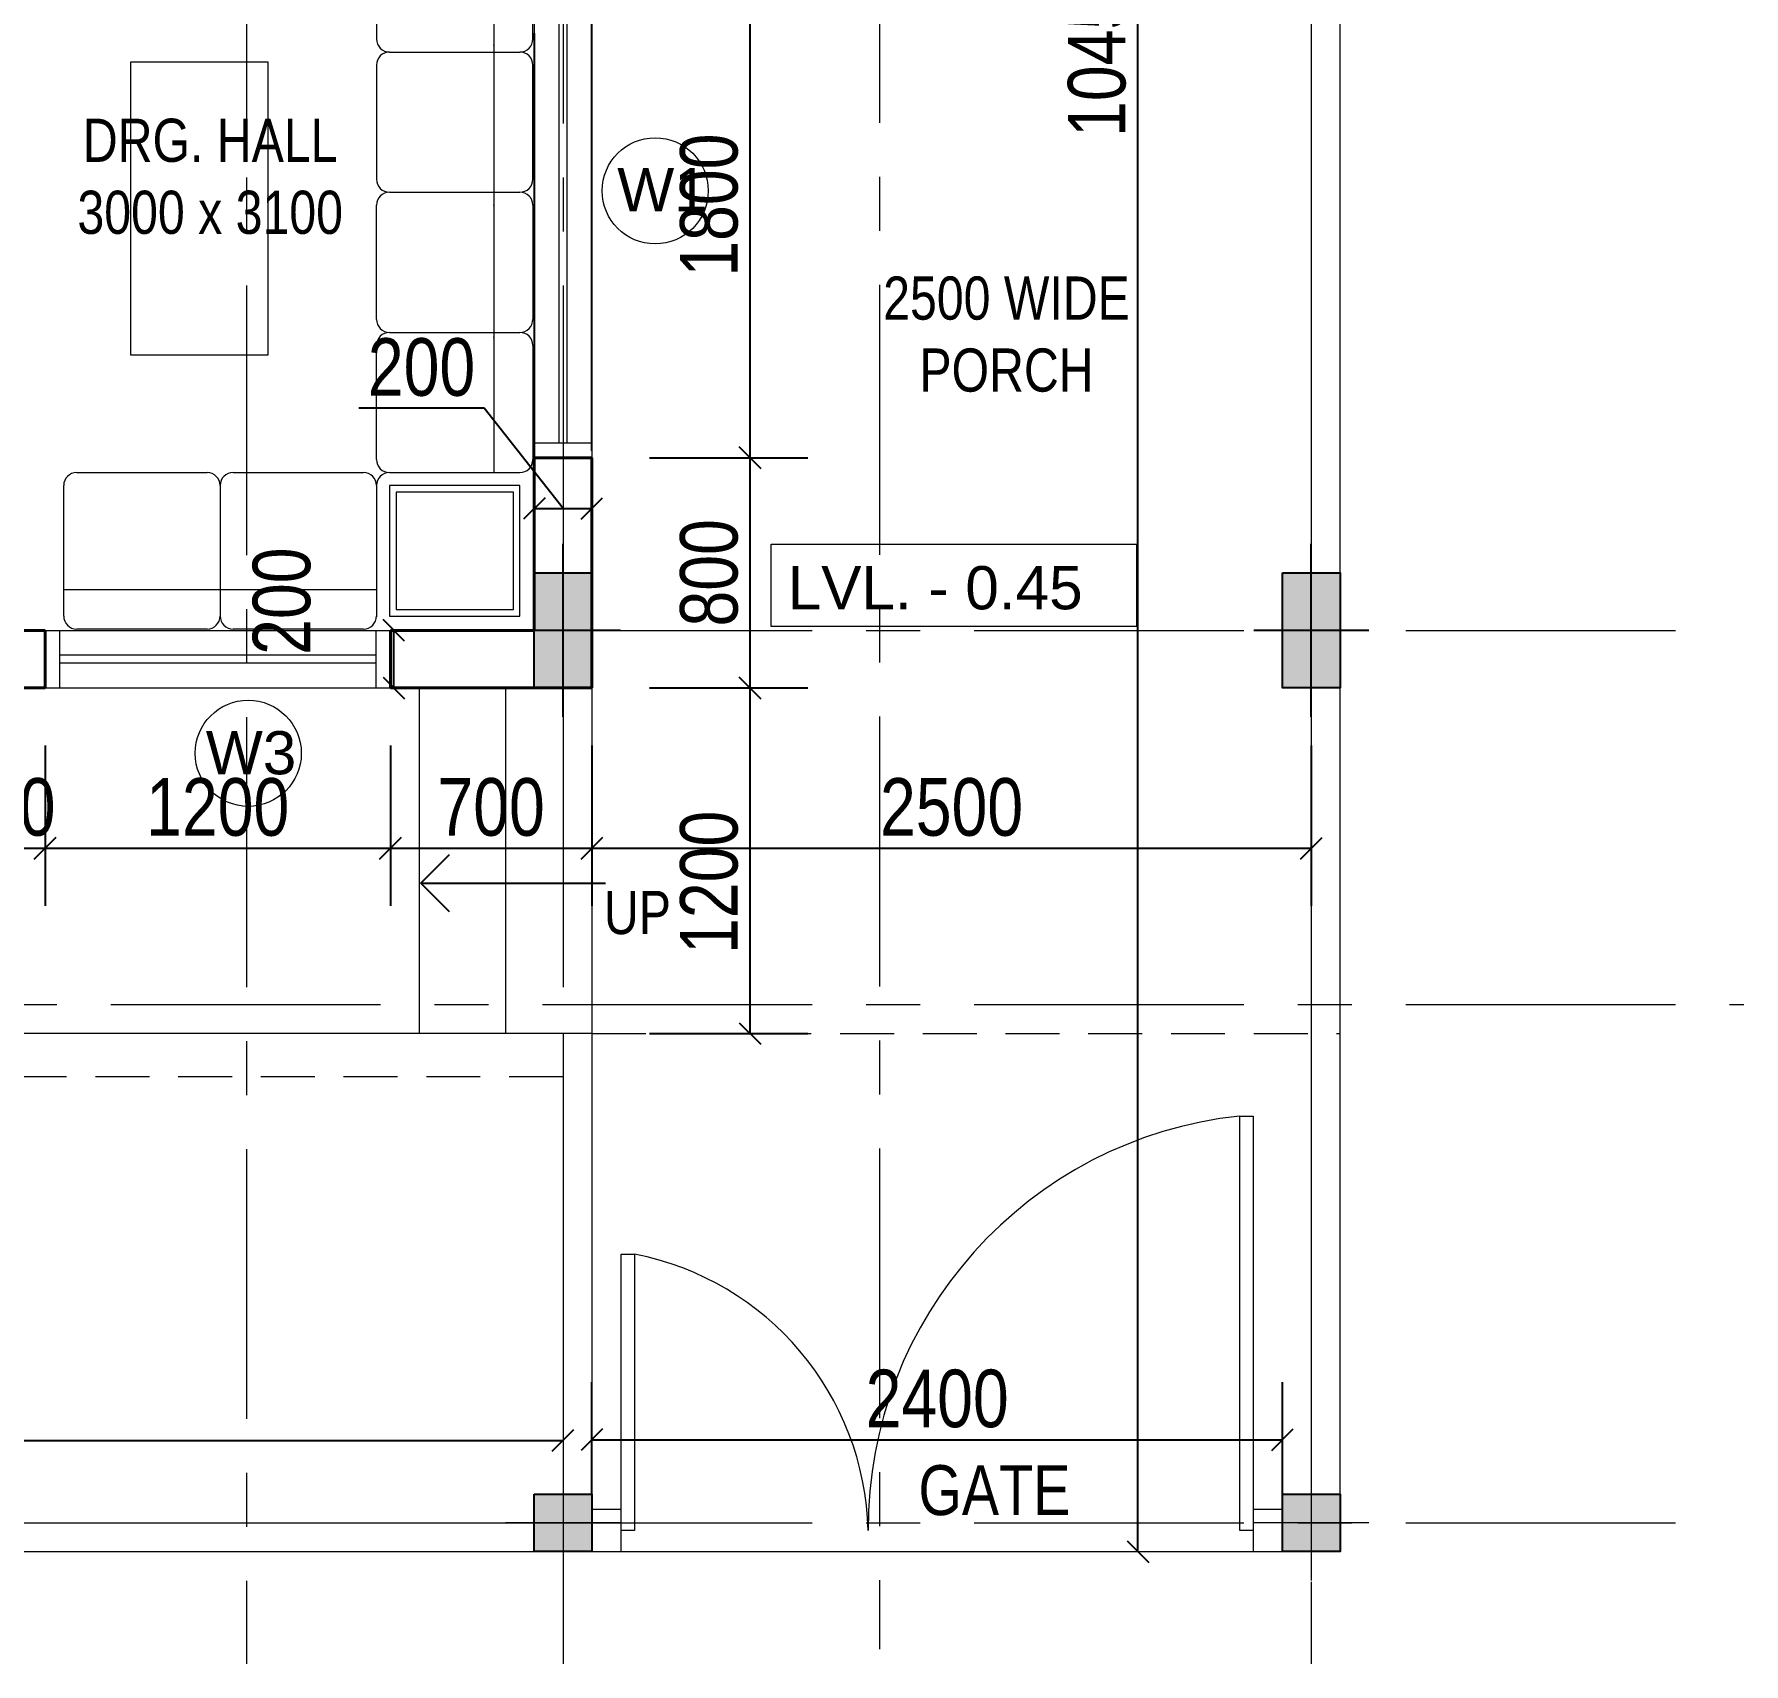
# Model space of a CAD drawing. Header units: metres. Extents: x 1689 to 2066, y 219 to 408.
# Drawn here: x 1907.27 to 1913.21, y 331.11 to 336.77 of the extents above; entities that cross this region are included whole.
import ezdxf

# ---------------------------------------------------------------- set-up
doc = ezdxf.new("R2010")
doc.units = ezdxf.units.M
doc.header["$LTSCALE"] = 1.5
for name, pattern in [('00_toilet$0$8th floor plan$0$HIDDEN', [0.375, 0.25, -0.125]), ('CENTER', [2, 1.25, -0.25, 0.25, -0.25]), ('DASHED2', [0.375, 0.25, -0.125])]:
    doc.linetypes.add(name, pattern=pattern)
for name, color, linetype, lineweight in [('A- DOOR WINDOW TAGS', 7, 'Continuous', 5), ('A-DOOR', 13, 'Continuous', 13), ('A-ELE 02', 252, 'Continuous', 9), ('A-FURNITURE', 252, 'Continuous', 5), ('A-GRID', 252, 'CENTER', 5), ('A-STAIR', 161, 'Continuous', 13), ('A-SYMBOL', 252, 'Continuous', 5), ('A-WALL', 1, 'Continuous', 40), ('A-WINDOW', 143, 'Continuous', 13), ('A-Working Dimension', 42, 'Continuous', 5), ('COLUMN - STR', 6, 'Continuous', 15)]:
    doc.layers.add(name, color=color, linetype=linetype, lineweight=lineweight)
for name, color, linetype in [('A-COLUMN', 7, 'Continuous'), ('A-Text', 7, 'Continuous'), ('COLUMN', 70, 'Continuous')]:
    doc.layers.add(name, color=color, linetype=linetype)
doc.styles.add('DIM', font='arial.ttf', dxfattribs={"width": 0.8, "height": 0.2})
doc.styles.add('Roman', font='romans.shx', dxfattribs={"bigfont": 'bigfont.shx'})
doc.dimstyles.new('W-DIM', dxfattribs={"dimtxt": 0.125, "dimasz": 0.075, "dimexe": 0.2, "dimexo": 0.2, "dimgap": 0.04, "dimtad": 1, "dimdec": 0, "dimlfac": 1000, "dimzin": 0, "dimdsep": 46, "dimtxsty": 'DIM', "dimblk": 'OBLIQUE', "dimcen": 0.09, "dimclrt": 7, "dimadec": 0, "dimazin": 0, "dimtfac": 1, "dimtdec": 0, "dimtofl": 0, "dimtmove": 0, "dimatfit": 3, "dimldrblk": 'OPEN90', "dimfxl": 0.1, "dimtolj": 1, "dimtzin": 0, "dimarcsym": 0})
pattern_1 = [(0, (0, 0), (0, 6.985), [5.08, -1.905]), (90, (0, 0), (-6.985, 4e-16), [5.08, -1.905])]

# ---------------------------------------------------------------- blocks, each defined once
blk = doc.blocks.new('asdgsdg')
at = {"layer": 'A-FURNITURE', "color": 251}
for p, q in [((-0.95, 1.675), (-1.45, 1.675)), ((-0.35, 1.675), (-0.85, 1.675)), ((-1.5, 1.625), (-1.5, 1.125)), ((-0.9, 1.125), (-0.9, 1.625)), ((-0.3, 1.125), (-0.3, 1.6286)), ((-0.3, 1.525), (-1.5, 1.525)), ((-1.45, 1.075), (-0.95, 1.075)), ((-0.85, 1.075), (-0.35, 1.075)), ((-0.25, 1.075), (0.25, 1.075)), ((0.15, 1.075), (0.15, -1.075)), ((-0.3, 1.025), (-0.3, 0.5875)), ((-0.3, 1), (-0.3, 1)), ((0.3, 0.5875), (0.3, 1.025)), ((-0.25, 0.5375), (0.25, 0.5375)), ((-1.242, -0.625), (-1.242, 0.5006)), ((-1.242, 0.5006), (-0.717, 0.5006)), ((-0.717, 0.5006), (-0.717, -0.625)), ((-0.3, 0.4875), (-0.3, 0.05)), ((0.3, 0.05), (0.3, 0.4875)), ((-0.25, 0), (0.25, 0)), ((-0.3, -0.4875), (-0.3, -0.05)), ((0.3, -0.05), (0.3, -0.4875)), ((-0.3, -1.025), (-0.3, -0.5875)), ((-0.25, -0.5375), (0.25, -0.5375)), ((0.3, -0.5875), (0.3, -1.025)), ((-0.717, -0.625), (-1.242, -0.625)), ((-0.3, -1), (-0.3, -1)), ((-1.45, -1.075), (-0.95, -1.075)), ((-0.85, -1.075), (-0.35, -1.075)), ((-0.25, -1.075), (0.25, -1.075)), ((-1.5, -1.625), (-1.5, -1.125)), ((-0.9, -1.125), (-0.9, -1.625)), ((-0.3, -1.125), (-0.3, -1.6286)), ((-0.3, -1.525), (-1.5, -1.525)), ((-0.95, -1.675), (-1.45, -1.675)), ((-0.35, -1.675), (-0.85, -1.675))]:
    blk.add_line(p, q, dxfattribs=at)
for points in [[(-0.25, 1.125), (-0.25, 1.625), (0.25, 1.625), (0.25, 1.125)], [(-0.225, 1.15), (-0.225, 1.6), (0.225, 1.6), (0.225, 1.15)], [(-0.25, -1.125), (-0.25, -1.625), (0.25, -1.625), (0.25, -1.125)], [(-0.225, -1.15), (-0.225, -1.6), (0.225, -1.6), (0.225, -1.15)]]:
    blk.add_lwpolyline(points, close=True, dxfattribs=at)
for centre, start, end in [((-1.45, 1.625), 90, 180), ((-0.95, 1.625), 0, 90), ((-0.85, 1.625), 90, 180), ((-0.35, 1.625), 0, 90), ((-1.45, 1.125), 180, 270), ((-0.95, 1.125), 270, 0), ((-0.85, 1.125), 180, 270), ((-0.35, 1.125), 270, 0), ((-0.25, 1.125), 180, 270), ((-0.25, 1.025), 90, 180), ((0.25, 1.025), 0, 90), ((-0.25, 0.5875), 180, 270), ((-0.25, 0.4875), 90, 180), ((0.25, 0.5875), 270, 0), ((0.25, 0.4875), 0, 90), ((-0.25, 0.05), 180, 270), ((-0.25, -0.05), 90, 180), ((0.25, 0.05), 270, 0), ((0.25, -0.05), 0, 90), ((-0.25, -0.4875), 180, 270), ((0.25, -0.4875), 270, 0), ((-0.25, -0.5875), 90, 180), ((0.25, -0.5875), 0, 90), ((-0.25, -1.025), 180, 270), ((0.25, -1.025), 270, 0), ((-1.45, -1.125), 90, 180), ((-0.95, -1.125), 0, 90), ((-0.85, -1.125), 90, 180), ((-0.35, -1.125), 0, 90), ((-0.25, -1.125), 90, 180), ((-1.45, -1.625), 180, 270), ((-0.95, -1.625), 270, 0), ((-0.85, -1.625), 180, 270), ((-0.35, -1.625), 270, 0)]:
    blk.add_arc(centre, 0.05, start, end, dxfattribs=at)
at = {"layer": 'A-FURNITURE'}
for p in [(0.15, 0.5636), (0.15, -0.05), (0.15, -0.5557)]:
    blk.add_point(p, dxfattribs=at)
blk = doc.blocks.new('_Oblique')
at = {"color": 0, "linetype": 'ByBlock', "lineweight": -2}
blk.add_line((-0.5, -0.5), (0.5, 0.5), dxfattribs=at)
blk = doc.blocks.new('_Open90')
at = {"color": 0, "linetype": 'ByBlock', "lineweight": -2}
for p, q in [((-0.5, 0.5), (0, 0)), ((0, 0), (-1, 0)), ((0, 0), (-0.5, -0.5))]:
    blk.add_line(p, q, dxfattribs=at)
blk = doc.blocks.new('W_1800')
at = {"layer": 'A-WINDOW', "linetype": 'ByBlock'}
for p, q in [((-0.9, 0.17), (-0.9, -0.03)), ((0.9, 0.17), (-0.9, 0.17)), ((-0.85, 0.17), (-0.85, -0.03)), ((0.85, 0.1698), (0.85, -0.03)), ((0.9, 0.17), (0.9, -0.03)), ((-0.85, 0.0848), (0.85, 0.0848)), ((-0.85, 0.0569), (0.85, 0.0569)), ((0.9, -0.03), (-0.9, -0.03))]:
    blk.add_line(p, q, dxfattribs=at)
blk = doc.blocks.new('1200_W2')
at = {"layer": 'A-WINDOW', "linetype": 'ByBlock'}
for p, q in [((-0.6, 0.101), (-0.6, -0.099)), ((-0.6, 0.101), (0.6, 0.101)), ((-0.55, 0.1008), (-0.55, -0.099)), ((0.55, 0.101), (0.55, -0.099)), ((0.6, 0.101), (0.6, -0.099)), ((0.55, 0.0148), (-0.55, 0.0148)), ((0.55, -0.0132), (-0.55, -0.0132)), ((-0.6, -0.099), (0.6, -0.099))]:
    blk.add_line(p, q, dxfattribs=at)
blk = doc.blocks.new('terey')
h = blk.add_hatch()
h.set_pattern_fill('ANGLE')
h.set_pattern_definition(pattern_1)
h.paths.add_polyline_path([(1491.3427, 474.5722), (1491.5427, 474.5722), (1491.5427, 474.9722), (1491.3427, 474.9722)])
h = blk.add_hatch(color=7)
h.dxf.hatch_style = 1
h.paths.add_polyline_path([(1491.5427, 474.9722), (1491.3427, 474.9722), (1491.3427, 474.5722), (1491.5427, 474.5722)])
at = {"layer": 'A-FURNITURE'}
h = blk.add_hatch(dxfattribs=at)
h.set_pattern_fill('ANGLE')
h.set_pattern_definition(pattern_1)
h.paths.add_polyline_path([(1491.5427, 474.9722), (1491.3427, 474.9722), (1491.3427, 474.5722), (1491.5427, 474.5722)])
at = {"layer": 'A-FURNITURE', "color": 7}
blk.add_lwpolyline([(1491.3427, 474.9722), (1491.5427, 474.9722), (1491.5427, 474.5722), (1491.3427, 474.5722), (1491.3427, 474.9722)], dxfattribs=at)
blk = doc.blocks.new('D02')
at = {"layer": 'A-DOOR'}
for points in [[(1.436, 0.0457), (1.407, 0.0457), (1.407, 0.9457), (1.436, 0.9457)], [(0.093, 0.0457), (0.064, 0.0457), (0.064, 0.6457), (0.093, 0.6457)]]:
    blk.add_lwpolyline(points, close=True, dxfattribs=at)
for points in [[(0, 0), (0.064, 0), (0.064, 0.0915), (0, 0.0915)], [(1.5, 0.0915), (1.436, 0.0915), (1.436, 0), (1.5, 0)]]:
    blk.add_lwpolyline(points, dxfattribs=at)
for centre, radius, start, end in [((1.5021, 0.0486), 0.9021, 96.0534, 180.184), ((-0.027, 0.0301), 0.6272, 1.4245, 78.9704)]:
    blk.add_arc(centre, radius, start, end, dxfattribs=at)
blk = doc.blocks.new('*D408')
at = {"layer": 'A-Working Dimension', "color": 0, "lineweight": -2, "transparency": 16777216}
for p, q in [((1909.0075, 336.7717), (1909.0075, 334.9202)), ((1908.8335, 335.4682), (1908.3979, 335.4682)), ((1909.1075, 335.1202), (1908.8335, 335.4682)), ((1909.0075, 335.1202), (1909.2075, 335.1202))]:
    blk.add_line(p, q, dxfattribs=at)
at = {"layer": 'Defpoints', "color": 0, "transparency": 16777216}
for p in [(1909.0075, 336.9717), (1909.2075, 335.1202), (1909.2075, 335.1202)]:
    blk.add_point(p, dxfattribs=at)
at = {"layer": 'A-Working Dimension', "color": 0, "lineweight": -2, "transparency": 16777216, "xscale": 0.075, "yscale": 0.075, "zscale": 0.075, "rotation": 180}
blk.add_blockref('_Oblique', (1909.0075, 335.1202), dxfattribs=at)
at = {"layer": 'A-Working Dimension', "color": 0, "lineweight": -2, "transparency": 16777216, "xscale": 0.075, "yscale": 0.075, "zscale": 0.075}
blk.add_blockref('_Oblique', (1909.2075, 335.1202), dxfattribs=at)
at = {"layer": 'A-Working Dimension', "transparency": 16777216, "insert": (1908.6157, 335.6103), "char_height": 0.2, "attachment_point": 5, "style": 'DIM'}
blk.add_mtext('\\A1;200', dxfattribs=at)
blk = doc.blocks.new('*D409')
at = {"layer": 'A-Working Dimension', "color": 0, "lineweight": -2, "transparency": 16777216}
for p, q in [((1909.2075, 335.3202), (1909.2075, 337.3467)), ((1909.2075, 337.1467), (1911.7075, 337.1467))]:
    blk.add_line(p, q, dxfattribs=at)
at = {"layer": 'Defpoints', "color": 0, "transparency": 16777216}
for p in [(1911.7075, 337.1467), (1911.7075, 337.1467), (1909.2075, 335.1202)]:
    blk.add_point(p, dxfattribs=at)
at = {"layer": 'A-Working Dimension', "color": 0, "lineweight": -2, "transparency": 16777216, "xscale": 0.075, "yscale": 0.075, "zscale": 0.075, "rotation": 180}
blk.add_blockref('_Oblique', (1909.2075, 337.1467), dxfattribs=at)
at = {"layer": 'A-Working Dimension', "color": 0, "lineweight": -2, "transparency": 16777216, "xscale": 0.075, "yscale": 0.075, "zscale": 0.075}
blk.add_blockref('_Oblique', (1911.7075, 337.1467), dxfattribs=at)
at = {"layer": 'A-Working Dimension', "transparency": 16777216, "insert": (1910.4575, 337.2889), "char_height": 0.2, "attachment_point": 5, "style": 'DIM'}
blk.add_mtext('\\A1;2500', dxfattribs=at)
blk = doc.blocks.new('*D412')
at = {"layer": 'A-Working Dimension', "color": 0, "lineweight": -2, "transparency": 16777216}
for p, q in [((1907.0075, 334.2966), (1907.0075, 333.74)), ((1907.3074, 334.2967), (1907.3074, 333.74)), ((1907.0075, 333.94), (1907.3074, 333.94))]:
    blk.add_line(p, q, dxfattribs=at)
at = {"layer": 'Defpoints', "color": 0, "transparency": 16777216}
for p in [(1907.0075, 334.4966), (1907.3074, 334.4967), (1907.3074, 333.94)]:
    blk.add_point(p, dxfattribs=at)
at = {"layer": 'A-Working Dimension', "color": 0, "lineweight": -2, "transparency": 16777216, "xscale": 0.075, "yscale": 0.075, "zscale": 0.075, "rotation": 180}
blk.add_blockref('_Oblique', (1907.0075, 333.94), dxfattribs=at)
at = {"layer": 'A-Working Dimension', "color": 0, "lineweight": -2, "transparency": 16777216, "xscale": 0.075, "yscale": 0.075, "zscale": 0.075}
blk.add_blockref('_Oblique', (1907.3074, 333.94), dxfattribs=at)
at = {"layer": 'A-Working Dimension', "transparency": 16777216, "insert": (1907.1575, 334.0822), "char_height": 0.2, "attachment_point": 5, "style": 'DIM'}
blk.add_mtext('\\A1;300', dxfattribs=at)
blk = doc.blocks.new('*D264')
at = {"layer": 'A-Working Dimension', "color": 0, "lineweight": -2, "transparency": 16777216}
for p, q in [((1907.3074, 334.2967), (1907.3074, 333.74)), ((1908.5075, 334.2967), (1908.5075, 333.74)), ((1907.3074, 333.94), (1908.5075, 333.94))]:
    blk.add_line(p, q, dxfattribs=at)
at = {"layer": 'Defpoints', "color": 0, "transparency": 16777216}
for p in [(1907.3074, 334.4967), (1908.5075, 334.4967), (1908.5075, 333.94)]:
    blk.add_point(p, dxfattribs=at)
at = {"layer": 'A-Working Dimension', "color": 0, "lineweight": -2, "transparency": 16777216, "xscale": 0.075, "yscale": 0.075, "zscale": 0.075, "rotation": 180}
blk.add_blockref('_Oblique', (1907.3074, 333.94), dxfattribs=at)
at = {"layer": 'A-Working Dimension', "color": 0, "lineweight": -2, "transparency": 16777216, "xscale": 0.075, "yscale": 0.075, "zscale": 0.075}
blk.add_blockref('_Oblique', (1908.5075, 333.94), dxfattribs=at)
at = {"layer": 'A-Working Dimension', "transparency": 16777216, "insert": (1907.9075, 334.0821), "char_height": 0.2, "attachment_point": 5, "style": 'DIM'}
blk.add_mtext('\\A1;1200', dxfattribs=at)
blk = doc.blocks.new('*D413')
at = {"layer": 'A-Working Dimension', "color": 0, "lineweight": -2, "transparency": 16777216}
for p, q in [((1908.5075, 334.2967), (1908.5075, 333.74)), ((1909.2075, 334.2967), (1909.2075, 333.74)), ((1908.5075, 333.94), (1909.2075, 333.94))]:
    blk.add_line(p, q, dxfattribs=at)
at = {"layer": 'Defpoints', "color": 0, "transparency": 16777216}
for p in [(1908.5075, 334.4967), (1909.2075, 334.4967), (1909.2075, 333.94)]:
    blk.add_point(p, dxfattribs=at)
at = {"layer": 'A-Working Dimension', "color": 0, "lineweight": -2, "transparency": 16777216, "xscale": 0.075, "yscale": 0.075, "zscale": 0.075, "rotation": 180}
blk.add_blockref('_Oblique', (1908.5075, 333.94), dxfattribs=at)
at = {"layer": 'A-Working Dimension', "color": 0, "lineweight": -2, "transparency": 16777216, "xscale": 0.075, "yscale": 0.075, "zscale": 0.075}
blk.add_blockref('_Oblique', (1909.2075, 333.94), dxfattribs=at)
at = {"layer": 'A-Working Dimension', "transparency": 16777216, "insert": (1908.8575, 334.0821), "char_height": 0.2, "attachment_point": 5, "style": 'DIM'}
blk.add_mtext('\\A1;700', dxfattribs=at)
blk = doc.blocks.new('*D414')
at = {"layer": 'A-Working Dimension', "color": 0, "lineweight": -2, "transparency": 16777216}
for p, q in [((1909.2075, 334.2967), (1909.2075, 333.74)), ((1911.7075, 334.2967), (1911.7075, 333.74)), ((1909.2075, 333.94), (1911.7075, 333.94))]:
    blk.add_line(p, q, dxfattribs=at)
at = {"layer": 'Defpoints', "color": 0, "transparency": 16777216}
for p in [(1909.2075, 334.4967), (1911.7075, 334.4967), (1911.7075, 333.94)]:
    blk.add_point(p, dxfattribs=at)
at = {"layer": 'A-Working Dimension', "color": 0, "lineweight": -2, "transparency": 16777216, "xscale": 0.075, "yscale": 0.075, "zscale": 0.075, "rotation": 180}
blk.add_blockref('_Oblique', (1909.2075, 333.94), dxfattribs=at)
at = {"layer": 'A-Working Dimension', "color": 0, "lineweight": -2, "transparency": 16777216, "xscale": 0.075, "yscale": 0.075, "zscale": 0.075}
blk.add_blockref('_Oblique', (1911.7075, 333.94), dxfattribs=at)
at = {"layer": 'A-Working Dimension', "transparency": 16777216, "insert": (1910.4575, 334.0821), "char_height": 0.2, "attachment_point": 5, "style": 'DIM'}
blk.add_mtext('\\A1;2500', dxfattribs=at)
blk = doc.blocks.new('*D271')
at = {"layer": 'A-Working Dimension', "color": 0, "lineweight": -2, "transparency": 16777216}
for p, q in [((1902.7575, 331.8832), (1909.1075, 331.8832)), ((1902.7575, 331.8148), (1902.7575, 331.6832))]:
    blk.add_line(p, q, dxfattribs=at)
at = {"layer": 'Defpoints', "color": 0, "transparency": 16777216}
for p in [(1902.7575, 332.0148), (1909.1075, 331.8832), (1909.1075, 331.8832)]:
    blk.add_point(p, dxfattribs=at)
at = {"layer": 'A-Working Dimension', "color": 0, "lineweight": -2, "transparency": 16777216, "xscale": 0.075, "yscale": 0.075, "zscale": 0.075, "rotation": 180}
blk.add_blockref('_Oblique', (1902.7575, 331.8832), dxfattribs=at)
at = {"layer": 'A-Working Dimension', "color": 0, "lineweight": -2, "transparency": 16777216, "xscale": 0.075, "yscale": 0.075, "zscale": 0.075}
blk.add_blockref('_Oblique', (1909.1075, 331.8832), dxfattribs=at)
at = {"layer": 'A-Working Dimension', "transparency": 16777216, "insert": (1905.9325, 332.0254), "char_height": 0.2, "attachment_point": 5, "style": 'DIM'}
blk.add_mtext('\\A1;6350', dxfattribs=at)
blk = doc.blocks.new('*D426')
at = {"layer": 'A-Working Dimension', "color": 0, "lineweight": -2, "transparency": 16777216}
blk.add_line((1908.5196, 334.4967), (1908.5196, 334.6967), dxfattribs=at)
at = {"layer": 'Defpoints', "color": 0, "transparency": 16777216}
for p in [(1908.5196, 334.6967), (1908.5196, 334.6967), (1908.5196, 334.4967)]:
    blk.add_point(p, dxfattribs=at)
at = {"layer": 'A-Working Dimension', "color": 0, "lineweight": -2, "transparency": 16777216, "xscale": 0.075, "yscale": 0.075, "zscale": 0.075}
for p, rotation in [((1908.5196, 334.6967), 90), ((1908.5196, 334.4967), 270)]:
    blk.add_blockref('_Oblique', p, dxfattribs=dict(at, rotation=rotation))
at = {"layer": 'A-Working Dimension', "transparency": 16777216, "insert": (1908.1304, 334.7983), "char_height": 0.2, "attachment_point": 5, "rotation": 90, "style": 'DIM'}
blk.add_mtext('\\A1;200', dxfattribs=at)
blk = doc.blocks.new('*D274')
at = {"layer": 'A-Working Dimension', "color": 0, "lineweight": -2, "transparency": 16777216}
for p, q in [((1909.2075, 331.6967), (1909.2075, 332.0854)), ((1911.6075, 331.6967), (1911.6075, 332.0854)), ((1909.2075, 331.8854), (1911.6075, 331.8854))]:
    blk.add_line(p, q, dxfattribs=at)
at = {"layer": 'Defpoints', "color": 0, "transparency": 16777216}
for p in [(1911.6075, 331.8854), (1909.2075, 331.4967), (1911.6075, 331.4967)]:
    blk.add_point(p, dxfattribs=at)
at = {"layer": 'A-Working Dimension', "color": 0, "lineweight": -2, "transparency": 16777216, "xscale": 0.075, "yscale": 0.075, "zscale": 0.075, "rotation": 180}
blk.add_blockref('_Oblique', (1909.2075, 331.8854), dxfattribs=at)
at = {"layer": 'A-Working Dimension', "color": 0, "lineweight": -2, "transparency": 16777216, "xscale": 0.075, "yscale": 0.075, "zscale": 0.075}
blk.add_blockref('_Oblique', (1911.6075, 331.8854), dxfattribs=at)
at = {"layer": 'A-Working Dimension', "transparency": 16777216, "insert": (1910.4075, 332.0275), "char_height": 0.2, "attachment_point": 5, "style": 'DIM'}
blk.add_mtext('\\A1;2400', dxfattribs=at)
blk = doc.blocks.new('*D275')
at = {"layer": 'A-Working Dimension', "color": 0, "lineweight": -2, "transparency": 16777216}
for p, q in [((1909.4075, 334.4967), (1909.9575, 334.4967)), ((1909.7575, 333.2966), (1909.7575, 334.4967)), ((1909.4075, 333.2966), (1909.9575, 333.2966))]:
    blk.add_line(p, q, dxfattribs=at)
at = {"layer": 'Defpoints', "color": 0, "transparency": 16777216}
for p in [(1909.2075, 334.4967), (1909.7575, 334.4967), (1909.2075, 333.2966, 0)]:
    blk.add_point(p, dxfattribs=at)
at = {"layer": 'A-Working Dimension', "color": 0, "lineweight": -2, "transparency": 16777216, "xscale": 0.075, "yscale": 0.075, "zscale": 0.075}
for p, rotation in [((1909.7575, 334.4967), 90), ((1909.7575, 333.2966), 270)]:
    blk.add_blockref('_Oblique', p, dxfattribs=dict(at, rotation=rotation))
at = {"layer": 'A-Working Dimension', "transparency": 16777216, "insert": (1909.6154, 333.8217), "char_height": 0.2, "attachment_point": 5, "rotation": 90, "style": 'DIM'}
blk.add_mtext('\\A1;1200', dxfattribs=at)
blk = doc.blocks.new('*D276')
at = {"layer": 'A-Working Dimension', "color": 0, "lineweight": -2, "transparency": 16777216}
for p, q in [((1909.4075, 335.2967), (1909.9575, 335.2967)), ((1909.7575, 334.4967), (1909.7575, 335.2967)), ((1909.4075, 334.4967), (1909.9575, 334.4967))]:
    blk.add_line(p, q, dxfattribs=at)
at = {"layer": 'Defpoints', "color": 0, "transparency": 16777216}
for p in [(1909.2075, 335.2967), (1909.7575, 335.2967), (1909.2075, 334.4967)]:
    blk.add_point(p, dxfattribs=at)
at = {"layer": 'A-Working Dimension', "color": 0, "lineweight": -2, "transparency": 16777216, "xscale": 0.075, "yscale": 0.075, "zscale": 0.075}
for p, rotation in [((1909.7575, 335.2967), 90), ((1909.7575, 334.4967), 270)]:
    blk.add_blockref('_Oblique', p, dxfattribs=dict(at, rotation=rotation))
at = {"layer": 'A-Working Dimension', "transparency": 16777216, "insert": (1909.6154, 334.8967), "char_height": 0.2, "attachment_point": 5, "rotation": 90, "style": 'DIM'}
blk.add_mtext('\\A1;800', dxfattribs=at)
blk = doc.blocks.new('*D277')
at = {"layer": 'A-Working Dimension', "color": 0, "lineweight": -2, "transparency": 16777216}
for p, q in [((1909.4075, 337.0968), (1909.9575, 337.0968)), ((1909.7575, 335.2967), (1909.7575, 337.0968)), ((1909.4075, 335.2967), (1909.9575, 335.2967))]:
    blk.add_line(p, q, dxfattribs=at)
at = {"layer": 'Defpoints', "color": 0, "transparency": 16777216}
for p in [(1909.2075, 337.0968), (1909.7575, 337.0968), (1909.2075, 335.2967)]:
    blk.add_point(p, dxfattribs=at)
at = {"layer": 'A-Working Dimension', "color": 0, "lineweight": -2, "transparency": 16777216, "xscale": 0.075, "yscale": 0.075, "zscale": 0.075}
for p, rotation in [((1909.7575, 337.0968), 90), ((1909.7575, 335.2967), 270)]:
    blk.add_blockref('_Oblique', p, dxfattribs=dict(at, rotation=rotation))
at = {"layer": 'A-Working Dimension', "transparency": 16777216, "insert": (1909.6154, 336.174), "char_height": 0.2, "attachment_point": 5, "rotation": 90, "style": 'DIM'}
blk.add_mtext('\\A1;1800', dxfattribs=at)
blk = doc.blocks.new('*D432')
at = {"layer": 'A-Working Dimension', "color": 0, "lineweight": -2, "transparency": 16777216}
for p, q in [((1911.1052, 331.4967), (1911.1052, 341.9467)), ((1911.3051, 331.4967), (1911.3052, 331.4967))]:
    blk.add_line(p, q, dxfattribs=at)
at = {"layer": 'Defpoints', "color": 0, "transparency": 16777216}
for p in [(1911.1052, 341.9467), (1911.1052, 341.9467), (1911.1051, 331.4967)]:
    blk.add_point(p, dxfattribs=at)
at = {"layer": 'A-Working Dimension', "color": 0, "lineweight": -2, "transparency": 16777216, "xscale": 0.075, "yscale": 0.075, "zscale": 0.075}
for p, rotation in [((1911.1052, 341.9467), 90), ((1911.1052, 331.4967), 270)]:
    blk.add_blockref('_Oblique', p, dxfattribs=dict(at, rotation=rotation))
at = {"layer": 'A-Working Dimension', "transparency": 16777216, "insert": (1910.9631, 336.7217), "char_height": 0.2, "attachment_point": 5, "rotation": 90, "style": 'DIM'}
blk.add_mtext('\\A1;10450', dxfattribs=at)
blk = doc.blocks.new('W1')
at = {"layer": 'A- DOOR WINDOW TAGS', "lineweight": 5}
blk.add_circle((1698.396, 432.8218), 0.1843, dxfattribs=at)
at = {"layer": 'A- DOOR WINDOW TAGS', "insert": (1698.2642, 432.9005), "char_height": 0.15, "attachment_point": 1, "style": 'Roman'}
blk.add_mtext_dynamic_manual_height_columns('{\\fArial|b0|i0|c0|p34;W1}', width=0.246397, gutter_width=0.325, heights=[0], dxfattribs=at)
blk = doc.blocks.new('W3')
at = {"layer": 'A- DOOR WINDOW TAGS', "lineweight": 5}
blk.add_circle((1701.9142, 432.1455), 0.1843, dxfattribs=at)
at = {"layer": 'A- DOOR WINDOW TAGS', "insert": (1701.7669, 432.2225), "char_height": 0.15, "attachment_point": 1, "style": 'Roman'}
blk.add_mtext_dynamic_manual_height_columns('{\\fArial|b0|i0|c0|p34;W3}', width=0.246397, gutter_width=0.325, heights=[0], dxfattribs=at)
blk = doc.blocks.new('0.2X0.4')
at = {"layer": 'COLUMN'}
h = blk.add_hatch(dxfattribs=at)
h.set_pattern_fill('ANGLE', color=256)
h.set_pattern_definition([(0, (-1673.224, -421.962), (0, 6.985), [5.08, -1.905]), (90, (-1673.224, -421.962), (-6.985, 4e-16), [5.08, -1.905])])
h.paths.add_polyline_path([(-0.1, 0.2), (0.1, 0.2), (0.1, -0.2), (-0.1, -0.2)])
h = blk.add_hatch(color=256, dxfattribs=at)
h.dxf.hatch_style = 1
h.paths.add_polyline_path([(-0.1, 0.2), (0.1, 0.2), (0.1, -0.2), (-0.1, -0.2)])
for p, q in [((0, -0.3), (0, 0.3)), ((0.2, 0), (-0.2, 0))]:
    blk.add_line(p, q, dxfattribs=at)
blk.add_lwpolyline([(-0.1, 0.2), (0.1, 0.2), (0.1, -0.2), (-0.1, -0.2)], close=True, dxfattribs=at)
blk = doc.blocks.new('.2  .2')
at = {"layer": 'COLUMN - STR'}
h = blk.add_hatch(dxfattribs=at)
h.set_pattern_fill('ANGLE', color=256)
h.set_pattern_definition([(0, (-1706.595, -414.999), (0, 6.985), [5.08, -1.905]), (90, (-1706.595, -414.999), (-6.985, 4e-16), [5.08, -1.905])])
h.paths.add_polyline_path([(-0.1, 0.1), (0.1, 0.1), (0.1, -0.1), (-0.1, -0.1)])
h = blk.add_hatch(color=256, dxfattribs=at)
h.dxf.hatch_style = 1
h.paths.add_polyline_path([(-0.1, 0.1), (0.1, 0.1), (0.1, -0.1), (-0.1, -0.1)])
for p, q in [((0, 0.2), (0, -0.2)), ((0.2, 0), (-0.2, 0))]:
    blk.add_line(p, q, dxfattribs=at)
blk.add_lwpolyline([(-0.1, 0.1), (0.1, 0.1), (0.1, -0.1), (-0.1, -0.1)], close=True, dxfattribs=at)
blk = doc.blocks.new('GRID 01')
at = {"layer": 'A-COLUMN'}
for points in [[(6.25, 0.9029), (6.45, 0.9029), (6.45, 0.7029), (6.25, 0.7029), (6.25, 0.9029)], [(8.85, 0.9029), (9.05, 0.9029), (9.05, 0.7029), (8.85, 0.7029), (8.85, 0.9029)]]:
    blk.add_lwpolyline(points, dxfattribs=at)
at = {"layer": 'A-GRID', "ltscale": 0.5}
for p, q in [((5.25, 17.1013), (5.25, 0.3133)), ((6.35, 17.1013), (6.35, 0.3133)), ((7.45, 17.1035), (7.45, 0.3638)), ((8.95, 17.0976), (8.95, 0.3133)), ((-1.2216, 3.9031), (10.2839, 3.9031)), ((-1.2216, 2.6029), (10.4529, 2.6029)), ((-1.2216, 0.8029), (10.2839, 0.8029))]:
    blk.add_line(p, q, dxfattribs=at)
at = {"layer": 'A-COLUMN'}
for name, p in [('0.2X0.4', (6.35, 3.9031)), ('0.2X0.4', (8.95, 3.9031)), ('.2  .2', (6.35, 0.8029)), ('.2  .2', (8.95, 0.8029))]:
    blk.add_blockref(name, p, dxfattribs=at)

msp = doc.modelspace()

# ---------------------------------------------------------------- linework, layer by layer
at = {"layer": 'A-ELE 02'}
for p, q in [((1911.70748, 341.94674), (1911.70748, 331.49674)), ((1911.80748, 331.49674), (1911.80748, 341.94674)), ((1909.10748, 333.29674), (1909.10748, 331.59674)), ((1909.20748, 333.29674), (1909.20748, 331.59674)), ((1909.20748, 331.60876), (1909.20748, 331.50876)), ((1902.75748, 331.59674), (1909.10748, 331.59674)), ((1902.65748, 331.49674), (1909.20748, 331.49674)), ((1911.70748, 331.49674), (1911.80748, 331.49674))]:
    msp.add_line(p, q, dxfattribs=at)
at = {"layer": 'A-STAIR'}
for p, q in [((1908.60752, 334.49674, 0), (1908.60752, 333.29663, 0)), ((1908.90752, 334.49674, 0), (1908.90752, 333.29663, 0)), ((1909.20752, 334.49674, 0), (1909.20752, 333.29663, 0)), ((1909.20748, 333.29674), (1902.85748, 333.29674))]:
    msp.add_line(p, q, dxfattribs=at)
at = {"layer": 'A-SYMBOL', "linetype": 'DASHED2', "ltscale": 0.5}
for p, q in [((1909.20748, 333.29674), (1911.80748, 333.29674)), ((1905.75748, 333.14674), (1909.20748, 333.14674))]:
    msp.add_line(p, q, dxfattribs=at)
at = {"layer": 'A-SYMBOL', "linetype": 'Continuous'}
msp.add_line((1909.20748, 331.49674), (1911.50504, 331.49674), dxfattribs=at)
at = {"layer": 'A-SYMBOL', "color": 0}
msp.add_lwpolyline([(1909.83058, 334.99622), (1911.10058, 334.99622), (1911.10058, 334.71042), (1909.83058, 334.71042)], close=True, dxfattribs=at)
at = {"layer": 'A-WALL', "color": 1}
for p, q in [((1909.00748, 334.69674), (1909.00748, 335.29671)), ((1909.20748, 334.49674), (1909.20748, 335.29671)), ((1907.00748, 334.69674), (1907.30745, 334.69674)), ((1908.50752, 334.69674), (1909.00748, 334.69674)), ((1907.30745, 334.49674), (1907.00748, 334.49674)), ((1909.20748, 334.49674), (1908.50752, 334.49674))]:
    msp.add_line(p, q, dxfattribs=at)
at = {"layer": 'A-WALL', "ltscale": 50}
for p, q in [((1909.00748, 335.29671), (1909.20748, 335.29671)), ((1907.30745, 334.69674), (1907.30745, 334.49674)), ((1908.50752, 334.69674), (1908.50752, 334.49674))]:
    msp.add_line(p, q, dxfattribs=at)

# ---------------------------------------------------------------- block references
at = {"layer": 'A- DOOR WINDOW TAGS', "lineweight": 13}
msp.add_blockref('W1', (211.03168, -96.59812), dxfattribs=at)
at = {"layer": 'A- DOOR WINDOW TAGS'}
msp.add_blockref('W3', (206.09934, -97.87569), dxfattribs=at)
at = {"layer": 'A-DOOR', "xscale": 1.600020067339555, "yscale": 1.600020067339555, "zscale": 1.600020067339555}
msp.add_blockref('D02', (1909.20745, 331.49674), dxfattribs=at)
at = {"layer": 'A-FURNITURE', "xscale": 0.9058674646923688, "yscale": 0.9058674646923688, "zscale": 0.9058674646923688}
msp.add_blockref('asdgsdg', (1908.73102, 336.21878), dxfattribs=at)
at = {"layer": 'A-FURNITURE', "color": 2}
for p in [(417.66482, -140.07549), (420.26482, -140.07549)]:
    msp.add_blockref('terey', p, dxfattribs=at)
at = {"layer": 'A-GRID', "linetype": '00_toilet$0$8th floor plan$0$HIDDEN'}
msp.add_blockref('GRID 01', (1902.75748, 330.7938), dxfattribs=at)
at = {"layer": 'A-WINDOW', "xscale": -1, "rotation": 270}
msp.add_blockref('W_1800', (1909.03748, 336.19674), dxfattribs=at)
at = {"layer": 'A-WINDOW', "color": 2}
msp.add_blockref('1200_W2', (1907.90748, 334.59572), dxfattribs=at)

# ---------------------------------------------------------------- texts
at = {"layer": 'A-Text', "color": 2, "style": 'DIM'}
msp.add_text('LVL. - 0.45', height=0.15, dxfattribs=at).set_placement((1909.88803, 334.76998))
at = {"layer": 'A-Text', "attachment_point": 1, "style": 'DIM'}
for s, insert, char_height, width in [('\\pxqc;DRG. HALL\\P3000 x 3100', (1907.04641, 336.47419), 0.15, 1.6699508), ('\\pxqc;2500 WIDE\\PPORCH', (1910.22349, 335.92613), 0.15, 0.8496855), ('UP', (1909.24944, 333.79183), 0.15, 0.2270935), ('GATE', (1910.34239, 331.79704), 0.173529, 0.6600259)]:
    msp.add_mtext(s, dxfattribs=dict(at, insert=insert, char_height=char_height, width=width))

# ---------------------------------------------------------------- dimensions: what is measured, and where the dimension line sits
at = {"layer": 'A-Working Dimension'}
for base, p1, p2, picture, middle in [((1911.10517, 341.94675), (1911.10507, 331.49674), (1911.10517, 341.94675), '*D432', (1910.96306, 336.72175)), ((1909.75748, 335.29671), (1909.20748, 334.49674), (1909.20748, 335.29671), '*D276', (1909.61537, 334.89673))]:
    dim = msp.add_linear_dim(base=base, p1=p1, p2=p2, angle=90, dimstyle='W-DIM', override={"dimclrt": 256, "dimtmove": 1}, dxfattribs=at)
    dim.commit()
    dim.dimension.update_dxf_attribs({"geometry": picture, "text_midpoint": middle})
for base, p1, p2, picture, middle in [((1911.70748, 337.14674), (1909.20748, 335.12025), (1911.70748, 337.14674), '*D409', (1910.45748, 337.28886)), ((1909.20748, 333.94002), (1908.50752, 334.49674), (1909.20748, 334.49674), '*D413', (1908.8575, 334.08213)), ((1911.70748, 333.94002), (1909.20748, 334.49674), (1911.70748, 334.49674), '*D414', (1910.45748, 334.08213)), ((1909.10748, 331.88324), (1902.75748, 332.01481), (1909.10748, 331.88324), '*D271', (1905.93248, 332.02542)), ((1911.60748, 331.88542), (1909.20748, 331.49674), (1911.60748, 331.49674), '*D274', (1910.40748, 332.02753))]:
    dim = msp.add_linear_dim(base=base, p1=p1, p2=p2, dimstyle='W-DIM', override={"dimclrt": 256, "dimtmove": 1}, dxfattribs=at)
    dim.commit()
    dim.dimension.update_dxf_attribs({"geometry": picture, "text_midpoint": middle})
for base, p1, p2, picture, middle in [((1909.75748, 337.09678), (1909.20748, 335.29671), (1909.20748, 337.09678), '*D277', (1909.75748, 336.17397)), ((1908.5196, 334.69674), (1908.5196, 334.49674), (1908.5196, 334.69674), '*D426', (1908.27251, 334.79835)), ((1909.75748, 334.49674), (1909.20752, 333.29663, 0), (1909.20748, 334.49674), '*D275', (1909.75748, 333.82174))]:
    dim = msp.add_linear_dim(base=base, p1=p1, p2=p2, angle=90, dimstyle='W-DIM', override={"dimclrt": 256, "dimtmove": 1}, dxfattribs=at)
    dim.commit()
    dim.dimension.update_dxf_attribs({"geometry": picture, "text_midpoint": middle, "dimtype": 128})
for base, p1, p2, picture, middle in [((1909.20748, 335.12025), (1909.00748, 336.97174), (1909.20748, 335.12025), '*D408', (1908.79354, 335.46816)), ((1907.30745, 333.94002), (1907.00748, 334.49663), (1907.30745, 334.49674), '*D412', (1907.15747, 333.94002)), ((1908.50752, 333.94002), (1907.30745, 334.49674), (1908.50752, 334.49674), '*D264', (1907.90748, 333.94002))]:
    dim = msp.add_linear_dim(base=base, p1=p1, p2=p2, dimstyle='W-DIM', override={"dimclrt": 256, "dimtmove": 1}, dxfattribs=at)
    dim.commit()
    dim.dimension.update_dxf_attribs({"geometry": picture, "text_midpoint": middle, "dimtype": 128})

# ---------------------------------------------------------------- leaders
at = {"layer": 'A-Text'}
msp.add_leader([(1908.61333, 333.81875), (1909.25533, 333.81875)], dimstyle='W-DIM', override={"dimasz": 0.2}, dxfattribs=at)

doc.saveas('drawing.dxf')
